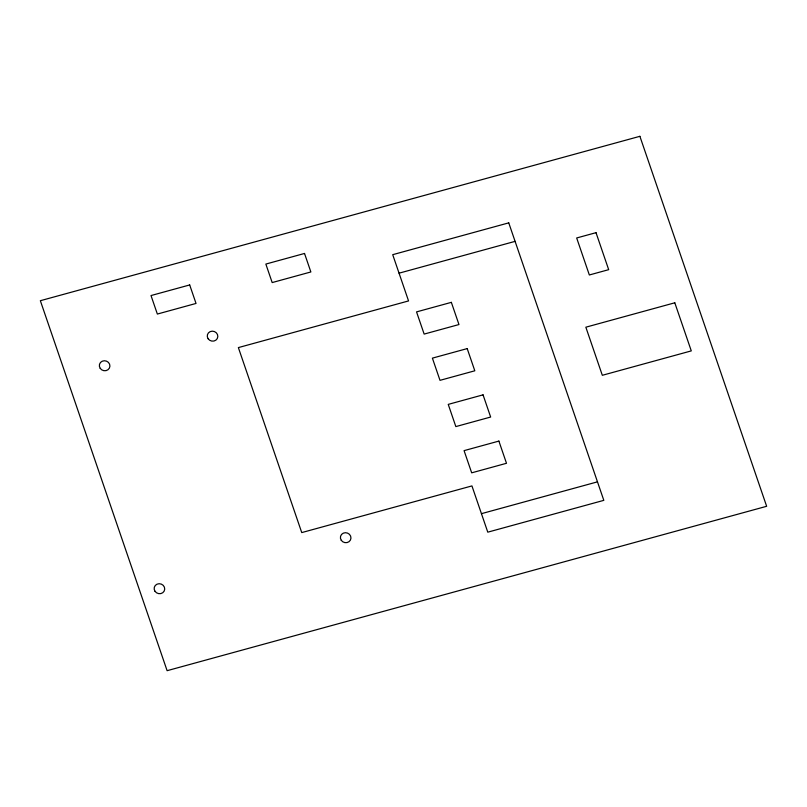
<?xml version="1.0" encoding="UTF-8"?>
<svg xmlns="http://www.w3.org/2000/svg" width="807" height="807" viewBox="0 0 807 807"><rect width="100%" height="100%" fill="white"/><g stroke="black" fill="none" stroke-linecap="round" stroke-linejoin="round"><path stroke-width="1.21" d="M399.051 273.18L515.088 241.364M481.446 513.666L597.483 481.85M639.89 136.312L40.35 300.708L167.11 670.688L766.65 506.292L639.89 136.312M189.695 284.952L151.01 295.554L157.355 314.054L196.03 303.442L189.695 284.952M304.521 253.459L265.846 264.071L272.181 282.571L310.866 271.959L304.521 253.459M508.753 222.863L392.716 254.679L408.554 300.93L238.368 347.595L301.747 532.59L471.934 485.915L487.781 532.166L603.818 500.35L508.753 222.863M596.01 232.678L576.672 237.974L589.342 274.975L608.68 269.669L596.01 232.678M451.355 302.353L416.543 311.895L424.149 334.088L458.961 324.545L451.355 302.353M467.203 348.594L432.391 358.137L439.997 380.339L474.809 370.796L467.203 348.594M674.803 302.796L585.842 327.198L602.325 375.295L691.286 350.894L674.803 302.796M483.05 394.845L448.238 404.388L455.844 426.59L490.656 417.037L483.05 394.845M498.887 441.086L464.075 450.639L471.681 472.831L506.493 463.289L498.887 441.086M100.199 368.335A5.316 4.973 16.9 0 0 109.349 368.184A5.316 4.973 16.9 0 0 104.335 360.749A5.316 4.973 16.9 0 0 100.199 368.335M341.25 540.276A5.316 4.973 16.9 0 0 350.399 540.125A5.316 4.973 16.9 0 0 345.386 532.701A5.316 4.973 16.9 0 0 341.25 540.276M208.115 338.738A5.316 4.973 16.9 0 0 217.265 338.587A5.316 4.973 16.9 0 0 212.251 331.163A5.316 4.973 16.9 0 0 208.115 338.738M155.005 591.289A5.316 4.973 16.9 0 0 164.154 591.138A5.316 4.973 16.9 0 0 159.14 583.713A5.316 4.973 16.9 0 0 155.005 591.289"/></g></svg>
